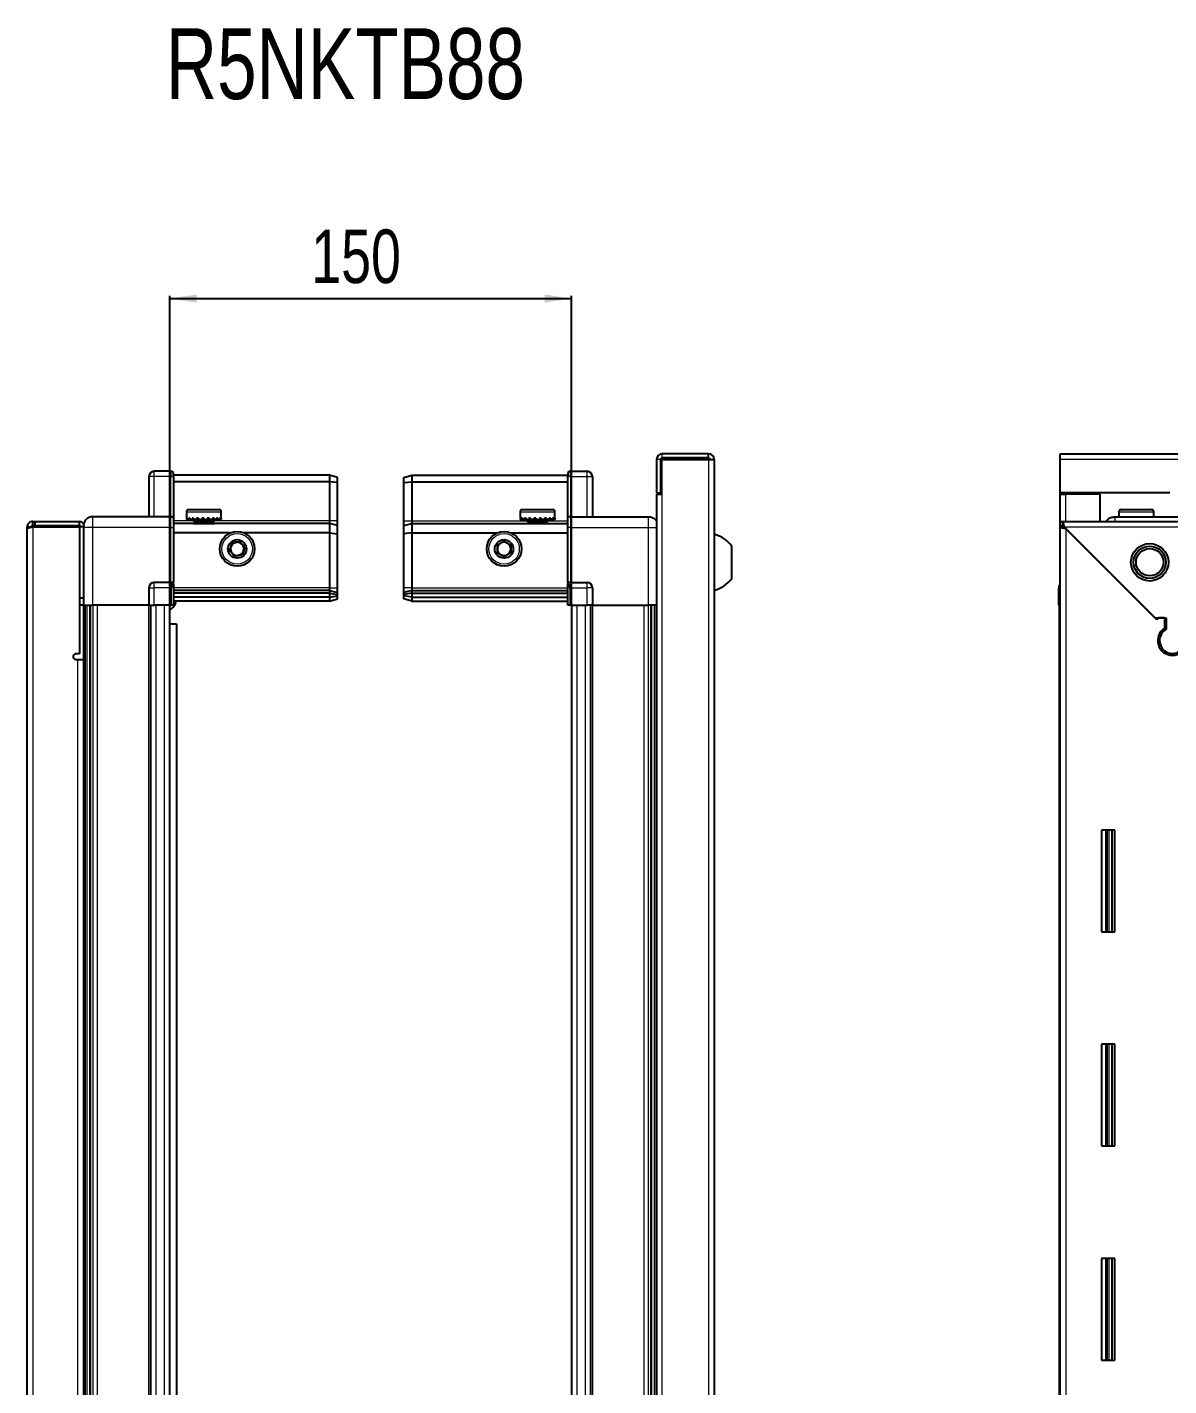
# Model space of a CAD drawing. Header units: millimetres. Extents: x 834 to 3118, y 640 to 2036.
# Drawn here: x 1857 to 2283, y 1528 to 2036 of the extents above; entities that cross this region are included whole.
import ezdxf

# ---------------------------------------------------------------- set-up
doc = ezdxf.new("R2010")
doc.units = ezdxf.units.MM
doc.layers.add('FORMAT', color=7, linetype='Continuous')
doc.styles.add('SLDTEXTSTYLE0', font='TXT', dxfattribs={"width": 0.75})
doc.dimstyles.new('SLDDIMSTYLE0', dxfattribs={"dimtxt": 20, "dimasz": 10, "dimexe": 0, "dimexo": 0.0625, "dimgap": 5, "dimtad": 2, "dimdec": 1, "dimrnd": 1e-09, "dimzin": 12, "dimdsep": 46, "dimtxsty": 'SLDTEXTSTYLE0', "dimsah": 1, "dimcen": 0.09, "dimadec": 0, "dimazin": 3, "dimtfac": 1, "dimtofl": 0, "dimtmove": 0, "dimatfit": 3, "dimfxl": 0, "dimfrac": 2, "dimtolj": 1, "dimtzin": 12, "dimarcsym": 0})

# ---------------------------------------------------------------- blocks, each defined once
blk = doc.blocks.new('_D_4')
at = {"layer": 'FORMAT'}
for p, q in [((1910.07, 1819.77), (1910.07, 1935.26)), ((1910.07, 1934.26), (2060.07, 1934.26)), ((2060.07, 1819.77), (2060.07, 1935.26))]:
    blk.add_line(p, q, dxfattribs=at)
for points in [[(1910.07, 1934.26), (1920.07, 1932.72), (1920.07, 1935.8)], [(2060.07, 1934.26), (2050.07, 1935.8), (2050.07, 1932.72)]]:
    blk.add_solid(points, dxfattribs=at)
at = {"layer": 'FORMAT', "insert": (1962.9, 1960.04), "char_height": 20, "attachment_point": 1, "style": 'SLDTEXTSTYLE0'}
blk.add_mtext('150', dxfattribs=at)

msp = doc.modelspace()

# ---------------------------------------------------------------- linework, layer by layer
at = {"color": 7, "linetype": 'Continuous', "lineweight": 25}
for p, q in [((2091.92, 1874.16), (2091.92, 1861.76)), ((2093.42, 1874.16), (2093.42, 1861.76)), ((2093.92, 1861.26), (2093.92, 1874.16)), ((2093.92, 1874.16), (2111.32, 1874.16)), ((2111.32, 1876.26), (2094.02, 1876.26)), ((2111.32, 1874.76), (2094.02, 1874.76)), ((2111.32, 1874.76), (2111.32, 1876.26)), ((2111.32, 1874.16), (2113.42, 1874.16)), ((2113.42, 1874.16), (2113.42, 1079.36)), ((2242.67, 1876.26), (3041.67, 1876.26)), ((2242.67, 1874.16), (2242.67, 1876.26)), ((2242.67, 1861.76), (2242.67, 1874.16)), ((1902.22, 1867.76), (1902.22, 1852.76)), ((1910.22, 1869.76), (1904.22, 1869.76)), ((1910.22, 1869.76), (1910.55, 1869.76)), ((1910.22, 1869.76), (1910.22, 1867.76)), ((1910.22, 1852.96), (1910.22, 1867.76)), ((1910.22, 1852.96), (1910.22, 1867.76)), ((1911.42, 1869.26), (1910.55, 1869.76)), ((1911.42, 1867.76), (1911.42, 1869.26)), ((1969.72, 1868.26), (1911.42, 1868.26)), ((1911.42, 1867.76), (1911.42, 1852.96)), ((1969.72, 1868.26), (1969.72, 1865.76)), ((1972.72, 1867.45), (1969.72, 1868.26)), ((1972.72, 1865.6), (1972.72, 1867.45)), ((1997.42, 1867.45), (2000.42, 1868.26)), ((1997.42, 1865.6), (1997.42, 1867.45)), ((2000.42, 1868.26), (2000.42, 1865.76)), ((2000.42, 1868.26), (2058.72, 1868.26)), ((2059.59, 1869.76), (2058.72, 1869.26)), ((2059.59, 1869.76), (2058.72, 1869.26)), ((2058.72, 1869.26), (2058.72, 1867.76)), ((2058.72, 1852.96), (2058.72, 1867.76)), ((2059.92, 1869.76), (2059.59, 1869.76)), ((2059.92, 1869.76), (2059.59, 1869.76)), ((2059.92, 1867.76), (2059.92, 1869.76)), ((2059.92, 1869.76), (2059.92, 1869.76)), ((2059.92, 1869.76), (2065.92, 1869.76)), ((2059.92, 1867.76), (2059.92, 1852.96)), ((2067.92, 1867.76), (2067.92, 1852.76)), ((1969.72, 1865.76), (1911.42, 1865.76)), ((1969.72, 1865.76), (1969.72, 1851.26)), ((1972.72, 1865.6), (1969.72, 1865.76)), ((1972.72, 1851.26), (1972.72, 1865.6)), ((1997.42, 1865.6), (2000.42, 1865.76)), ((1997.42, 1851.26), (1997.42, 1865.6)), ((2000.42, 1865.76), (2000.42, 1851.26)), ((2000.42, 1865.76), (2058.72, 1865.76)), ((2091.82, 1861.26), (2091.82, 1092.26)), ((2091.82, 1861.26), (2093.92, 1861.26)), ((2091.92, 1861.76), (2093.42, 1861.76)), ((2283.67, 1861.76), (2242.67, 1861.76)), ((2242.67, 1861.26), (2242.67, 1861.76)), ((2242.67, 1861.26), (2244.77, 1861.26)), ((2242.67, 1851.01), (2242.67, 1861.26)), ((2244.17, 1861.26), (2244.17, 1861.76)), ((2257.67, 1861.26), (2244.77, 1861.26)), ((2257.67, 1851.01), (2257.67, 1861.26)), ((1910.22, 1852.76), (1881.22, 1852.76)), ((1910.22, 1852.76), (1910.22, 1852.96)), ((1910.22, 1852.76), (1911.42, 1852.76)), ((1910.22, 1848.76), (1910.22, 1852.76)), ((1911.42, 1852.96), (1911.42, 1852.76)), ((1911.42, 1852.76), (1911.42, 1848.76)), ((1916.22, 1854.66), (1916.22, 1852.26)), ((1916.22, 1852.26), (1916.22, 1851.76)), ((1916.54, 1852.26), (1916.35, 1852.26)), ((1916.35, 1852.26), (1916.35, 1851.76)), ((1916.54, 1852.26), (1916.54, 1851.76)), ((1917.02, 1855.46), (1924.19, 1855.46)), ((1917.47, 1852.26), (1917.07, 1852.26)), ((1917.07, 1852.26), (1917.07, 1851.76)), ((1917.47, 1852.26), (1917.47, 1851.76)), ((1918.92, 1852.26), (1918.34, 1852.26)), ((1918.34, 1852.26), (1918.34, 1851.76)), ((1918.92, 1852.26), (1918.92, 1851.76)), ((1920.73, 1852.26), (1920.04, 1852.26)), ((1920.04, 1852.26), (1920.04, 1851.76)), ((1920.73, 1852.26), (1920.73, 1851.76)), ((1922.74, 1852.26), (1922, 1852.26)), ((1922, 1852.26), (1922, 1851.76)), ((1922.23, 1852.26), (1922.23, 1851.76)), ((1922.73, 1852.26), (1922.73, 1851.76)), ((1922.74, 1852.26), (1922.74, 1851.76)), ((1924.75, 1852.26), (1924.03, 1852.26)), ((1924.03, 1852.26), (1924.03, 1851.76)), ((1924.09, 1852.26), (1924.09, 1851.76)), ((1924.19, 1855.46), (1928.42, 1855.46)), ((1924.75, 1852.26), (1924.75, 1851.76)), ((1926.56, 1852.26), (1925.94, 1852.26)), ((1925.94, 1852.26), (1925.94, 1851.76)), ((1926.56, 1852.26), (1926.56, 1851.76)), ((1927.99, 1852.26), (1927.52, 1852.26)), ((1927.52, 1852.26), (1927.52, 1851.76)), ((1927.99, 1852.26), (1927.99, 1851.76)), ((1928.91, 1852.26), (1928.64, 1852.26)), ((1928.64, 1852.26), (1928.64, 1851.76)), ((1928.91, 1852.26), (1928.91, 1851.76)), ((1929.22, 1852.26), (1929.18, 1852.26)), ((1929.18, 1852.26), (1929.18, 1851.76)), ((1929.22, 1852.26), (1929.22, 1854.66)), ((1929.22, 1852.26), (1929.22, 1851.76)), ((2040.92, 1854.66), (2040.92, 1851.76)), ((2041.08, 1852.26), (2040.96, 1852.26)), ((2040.96, 1852.26), (2040.96, 1851.76)), ((2041.08, 1852.26), (2041.08, 1851.76)), ((2041.83, 1852.26), (2041.49, 1852.26)), ((2041.49, 1852.26), (2041.49, 1851.76)), ((2041.72, 1855.46), (2053.12, 1855.46)), ((2041.83, 1852.26), (2041.83, 1851.76)), ((2043.12, 1852.26), (2042.6, 1852.26)), ((2042.6, 1852.26), (2042.6, 1851.76)), ((2043.12, 1852.26), (2043.12, 1851.76)), ((2044.84, 1852.26), (2044.18, 1852.26)), ((2044.18, 1852.26), (2044.18, 1851.76)), ((2044.84, 1852.26), (2044.84, 1851.76)), ((2046.81, 1852.26), (2046.08, 1852.26)), ((2046.08, 1852.26), (2046.08, 1851.76)), ((2046.51, 1852.26), (2046.51, 1851.76)), ((2046.81, 1852.26), (2046.81, 1851.76)), ((2048.84, 1852.26), (2048.11, 1852.26)), ((2048.11, 1852.26), (2048.11, 1851.76)), ((2048.38, 1852.26), (2048.38, 1851.76)), ((2048.84, 1852.26), (2048.84, 1851.76)), ((2050.73, 1852.26), (2050.08, 1852.26)), ((2050.08, 1852.26), (2050.08, 1851.76)), ((2050.73, 1852.26), (2050.73, 1851.76)), ((2052.3, 1852.26), (2051.78, 1852.26)), ((2051.78, 1852.26), (2051.78, 1851.76)), ((2052.3, 1852.26), (2052.3, 1851.76)), ((2053.39, 1852.26), (2053.06, 1852.26)), ((2053.06, 1852.26), (2053.06, 1851.76)), ((2053.39, 1852.26), (2053.39, 1851.76)), ((2053.89, 1852.26), (2053.78, 1852.26)), ((2053.78, 1852.26), (2053.78, 1851.76)), ((2053.89, 1852.26), (2053.89, 1851.76)), ((2053.92, 1851.76), (2053.92, 1854.66)), ((2058.72, 1852.76), (2058.72, 1852.96)), ((2059.92, 1852.76), (2058.72, 1852.76)), ((2058.72, 1848.76), (2058.72, 1852.76)), ((2059.92, 1852.96), (2059.92, 1852.76)), ((2059.92, 1852.76), (2059.92, 1848.76)), ((2059.92, 1852.76), (2088.92, 1852.76)), ((2263.17, 1852.76), (2292.17, 1852.76)), ((2264.67, 1854.66), (2264.67, 1852.76)), ((2265.47, 1855.46), (2276.87, 1855.46)), ((2277.67, 1852.76), (2277.67, 1854.66)), ((1858.22, 1848.91), (1856.72, 1848.91)), ((1856.72, 1848.41), (1856.72, 1848.91)), ((1856.72, 1105.11), (1856.72, 1848.41)), ((1858.82, 1849.51), (1858.82, 1851.01)), ((1858.82, 1851.01), (1859.72, 1851.01)), ((1858.82, 1849.51), (1859.72, 1849.51)), ((1858.82, 1849.01), (1876.22, 1849.01)), ((1859.72, 1849.51), (1859.72, 1851.01)), ((1859.72, 1851.01), (1876.22, 1851.01)), ((1859.72, 1849.51), (1876.22, 1849.51)), ((1876.22, 1849.51), (1876.22, 1851.01)), ((1877.72, 1849.01), (1876.22, 1849.01)), ((1876.22, 1849.01), (1876.22, 1801.51)), ((1877.72, 1848.76), (1877.72, 1819.76)), ((1910.22, 1828.46), (1910.22, 1848.76)), ((1969.72, 1850.26), (1911.42, 1850.26)), ((1911.42, 1848.76), (1911.42, 1828.46)), ((1916.22, 1851.76), (1916.35, 1851.76)), ((1916.35, 1851.76), (1916.54, 1851.76)), ((1916.54, 1851.76), (1917.07, 1851.76)), ((1917.07, 1851.76), (1917.47, 1851.76)), ((1917.47, 1851.76), (1918.34, 1851.76)), ((1918.32, 1851.76), (1918.32, 1851.66)), ((1918.32, 1851.66), (1927.12, 1851.66)), ((1918.34, 1851.76), (1918.92, 1851.76)), ((1918.72, 1851.26), (1919.41, 1850.77)), ((1918.72, 1851.26), (1923.75, 1851.26)), ((1919.41, 1850.77), (1918.72, 1850.29)), ((1918.72, 1850.29), (1918.72, 1850.26)), ((1918.72, 1850.29), (1923.75, 1850.29)), ((1918.92, 1851.76), (1920.04, 1851.76)), ((1919.41, 1850.77), (1923.57, 1850.77)), ((1920.04, 1851.76), (1920.73, 1851.76)), ((1920.73, 1851.76), (1922, 1851.76)), ((1922, 1851.76), (1922.23, 1851.76)), ((1922.73, 1851.76), (1922.74, 1851.76)), ((1922.74, 1851.76), (1924.03, 1851.76)), ((1923.57, 1850.77), (1926.03, 1850.77)), ((1923.75, 1851.26), (1926.72, 1851.26)), ((1923.75, 1850.29), (1926.72, 1850.29)), ((1924.09, 1851.76), (1924.75, 1851.76)), ((1924.75, 1851.76), (1925.94, 1851.76)), ((1925.94, 1851.76), (1926.56, 1851.76)), ((1926.03, 1850.77), (1926.72, 1851.26)), ((1926.72, 1850.29), (1926.03, 1850.77)), ((1926.56, 1851.76), (1927.52, 1851.76)), ((1926.72, 1850.26), (1926.72, 1850.29)), ((1927.12, 1851.66), (1927.12, 1851.76)), ((1927.52, 1851.76), (1927.99, 1851.76)), ((1927.99, 1851.76), (1928.64, 1851.76)), ((1928.64, 1851.76), (1928.91, 1851.76)), ((1928.91, 1851.76), (1929.18, 1851.76)), ((1929.18, 1851.76), (1929.22, 1851.76)), ((1969.72, 1851.26), (1969.72, 1850.26)), ((1969.72, 1850.26), (1969.72, 1846.76)), ((1972.72, 1849.45), (1969.72, 1850.26)), ((1972.72, 1849.45), (1972.72, 1851.26)), ((1972.72, 1846.42), (1972.72, 1849.45)), ((1997.42, 1849.45), (1997.42, 1851.26)), ((1997.42, 1849.45), (2000.42, 1850.26)), ((1997.42, 1846.42), (1997.42, 1849.45)), ((2000.42, 1851.26), (2000.42, 1850.26)), ((2000.42, 1850.26), (2000.42, 1846.76)), ((2000.42, 1850.26), (2058.72, 1850.26)), ((2040.92, 1851.76), (2040.96, 1851.76)), ((2040.96, 1851.76), (2041.08, 1851.76)), ((2041.08, 1851.76), (2041.49, 1851.76)), ((2041.49, 1851.76), (2041.83, 1851.76)), ((2041.83, 1851.76), (2042.6, 1851.76)), ((2042.6, 1851.76), (2043.12, 1851.76)), ((2043.02, 1851.76), (2043.02, 1851.66)), ((2043.02, 1851.66), (2051.82, 1851.66)), ((2043.12, 1851.76), (2044.18, 1851.76)), ((2043.42, 1851.26), (2044.11, 1850.77)), ((2043.42, 1851.26), (2051.42, 1851.26)), ((2044.11, 1850.77), (2043.42, 1850.29)), ((2043.42, 1850.29), (2043.42, 1850.26)), ((2043.42, 1850.29), (2051.42, 1850.29)), ((2044.11, 1850.77), (2050.73, 1850.77)), ((2044.18, 1851.76), (2044.84, 1851.76)), ((2044.84, 1851.76), (2046.08, 1851.76)), ((2046.08, 1851.76), (2046.51, 1851.76)), ((2046.81, 1851.76), (2048.11, 1851.76)), ((2048.38, 1851.76), (2048.84, 1851.76)), ((2048.84, 1851.76), (2050.08, 1851.76)), ((2050.08, 1851.76), (2050.73, 1851.76)), ((2050.73, 1851.76), (2051.78, 1851.76)), ((2050.73, 1850.77), (2051.42, 1851.26)), ((2051.42, 1850.29), (2050.73, 1850.77)), ((2051.42, 1850.26), (2051.42, 1850.29)), ((2051.78, 1851.76), (2052.3, 1851.76)), ((2051.82, 1851.66), (2051.82, 1851.76)), ((2052.3, 1851.76), (2053.06, 1851.76)), ((2053.06, 1851.76), (2053.39, 1851.76)), ((2053.39, 1851.76), (2053.78, 1851.76)), ((2053.78, 1851.76), (2053.89, 1851.76)), ((2053.89, 1851.76), (2053.92, 1851.76)), ((2058.72, 1828.46), (2058.72, 1848.76)), ((2059.92, 1848.76), (2059.92, 1828.46)), ((2242.67, 1849.51), (2242.67, 1851.01)), ((2242.67, 1851.01), (2243.67, 1851.01)), ((2242.67, 1849.01), (2242.67, 1849.51)), ((2242.67, 1849.51), (2243.67, 1849.51)), ((2242.67, 1104.51), (2242.67, 1849.01)), ((2244.17, 1849.01), (2242.67, 1849.01)), ((2243.67, 1849.51), (2243.67, 1851.01)), ((2243.67, 1851.01), (2307.17, 1851.01)), ((2244.27, 1848.91), (2278.17, 1815.01)), ((2278.87, 1814.31), (2244.77, 1848.41)), ((1932.72, 1846.76), (1911.42, 1846.76)), ((1969.72, 1846.76), (1937.72, 1846.76)), ((1969.72, 1846.76), (1969.72, 1826.26)), ((1969.72, 1846.76), (1972.72, 1846.42)), ((1972.72, 1826.26), (1972.72, 1846.42)), ((2000.42, 1846.76), (1997.42, 1846.42)), ((1997.42, 1826.26), (1997.42, 1846.42)), ((2000.42, 1846.76), (2000.42, 1826.26)), ((2000.42, 1846.76), (2032.42, 1846.76)), ((2037.42, 1846.76), (2058.72, 1846.76)), ((2120.02, 1829.76), (2120.02, 1841.76)), ((1910.22, 1828.26), (1904.22, 1828.26)), ((1910.22, 1828.26), (1910.22, 1828.46)), ((1910.22, 1828.26), (1910.22, 1826.26)), ((1910.22, 1828.26), (1911.42, 1828.26)), ((1911.42, 1828.46), (1911.42, 1828.26)), ((1911.42, 1827.58), (1911.42, 1828.26)), ((1911.42, 1827.58), (1911.42, 1819.76)), ((2058.72, 1828.26), (2058.72, 1828.46)), ((2059.92, 1828.26), (2058.72, 1828.26)), ((2058.72, 1828.26), (2058.72, 1827.58)), ((2058.72, 1819.76), (2058.72, 1827.58)), ((2059.92, 1828.46), (2059.92, 1828.26)), ((2059.92, 1826.26), (2059.92, 1828.26)), ((2059.92, 1826.26), (2059.92, 1828.26)), ((2059.92, 1828.26), (2065.92, 1828.26)), ((1876.22, 1822.51), (1877.72, 1822.51)), ((1902.22, 1826.26), (1902.22, 1819.76)), ((1910.22, 1819.76), (1910.22, 1826.26)), ((1910.22, 1819.76), (1910.22, 1826.26)), ((1910.55, 1819.76), (1910.55, 1826.26)), ((1969.72, 1825.26), (1911.42, 1825.26)), ((1969.72, 1824.26), (1911.42, 1824.26)), ((1969.72, 1822.76), (1911.42, 1822.76)), ((1969.72, 1826.26), (1969.72, 1825.26)), ((1969.72, 1825.26), (1969.72, 1824.26)), ((1969.72, 1825.26), (1972.72, 1824.45)), ((1969.72, 1824.26), (1969.72, 1822.76)), ((1969.72, 1824.26), (1972.72, 1823.71)), ((1969.72, 1822.76), (1972.72, 1823.21)), ((1969.72, 1822.76), (1969.72, 1821.26)), ((1969.72, 1821.26), (1972.72, 1822.06)), ((1972.72, 1824.45), (1972.72, 1826.26)), ((1972.72, 1823.71), (1972.72, 1824.45)), ((1972.72, 1823.21), (1972.72, 1823.71)), ((1972.72, 1822.06), (1972.72, 1823.21)), ((1997.42, 1824.45), (1997.42, 1826.26)), ((2000.42, 1825.26), (1997.42, 1824.45)), ((1997.42, 1823.71), (1997.42, 1824.45)), ((2000.42, 1824.26), (1997.42, 1823.71)), ((1997.42, 1823.21), (1997.42, 1823.71)), ((1997.42, 1822.06), (1997.42, 1823.21)), ((2000.42, 1822.76), (1997.42, 1823.21)), ((2000.42, 1821.26), (1997.42, 1822.06)), ((2000.42, 1826.26), (2000.42, 1825.26)), ((2000.42, 1825.26), (2000.42, 1824.26)), ((2000.42, 1825.26), (2058.72, 1825.26)), ((2000.42, 1824.26), (2058.72, 1824.26)), ((2000.42, 1824.26), (2000.42, 1822.76)), ((2000.42, 1822.76), (2000.42, 1821.26)), ((2000.42, 1822.76), (2058.72, 1822.76)), ((2059.59, 1826.26), (2059.59, 1819.76)), ((2059.92, 1826.26), (2059.92, 1819.76)), ((2067.92, 1826.26), (2067.92, 1819.76)), ((2242.17, 1826.26), (2242.17, 1819.76)), ((2242.17, 1819.76), (2242.17, 1826.26)), ((1877.72, 1819.76), (1876.22, 1819.76)), ((1878.37, 1133.76), (1878.37, 1819.76)), ((1880.16, 1819.76), (1880.16, 1133.76)), ((1880.2, 1819.76), (1880.2, 1133.76)), ((1902.22, 1819.76), (1881.22, 1819.76)), ((1902.22, 1819.76), (1904.22, 1819.76)), ((1902.87, 1133.76), (1902.87, 1819.76)), ((1910.22, 1819.76), (1904.22, 1819.76)), ((1910.07, 1133.76), (1910.07, 1819.76)), ((1910.22, 1819.76), (1910.55, 1819.76)), ((1910.22, 1819.76), (1910.22, 1819.76)), ((1911.42, 1819.76), (1910.55, 1819.76)), ((1910.55, 1819.76), (1910.55, 1819.76)), ((1969.72, 1821.26), (1911.42, 1821.26)), ((2000.42, 1821.26), (2058.72, 1821.26)), ((2059.59, 1819.76), (2058.72, 1819.76)), ((2059.92, 1819.76), (2059.59, 1819.76)), ((2059.92, 1819.76), (2065.92, 1819.76)), ((2060.07, 1819.76), (2060.07, 1133.76)), ((2067.92, 1819.76), (2065.92, 1819.76)), ((2067.27, 1819.76), (2067.27, 1133.76)), ((2067.92, 1819.76), (2088.92, 1819.76)), ((2089.94, 1133.76), (2089.94, 1819.76)), ((2089.98, 1133.76), (2089.98, 1819.76)), ((2091.77, 1819.76), (2091.77, 1133.76)), ((2242.17, 1819.76), (2242.17, 1819.76)), ((2242.67, 1819.76), (2242.17, 1819.76)), ((2242.32, 1819.76), (2242.32, 1133.76)), ((1910.07, 1812.76), (1912.57, 1812.76)), ((1912.57, 1812.76), (1912.57, 1139.26)), ((2278.17, 1815.01), (2282.37, 1815.01)), ((2279.57, 1815.01), (2278.87, 1814.31)), ((2281.67, 1815.01), (2279.57, 1815.01)), ((2281.67, 1815.01), (2281.67, 1811.12)), ((2282.37, 1815.01), (2282.37, 1810.72)), ((1876.22, 1801.51), (1874.87, 1801.51)), ((2282.67, 1802.14), (2282.67, 1801.38)), ((1874.87, 1799.51), (1875.62, 1799.51)), ((1875.62, 1799.51), (1877.72, 1799.51)), ((1877.72, 1799.51), (1877.72, 1154.01)), ((2263.17, 1735.76), (2258.17, 1735.76)), ((2258.17, 1735.76), (2258.17, 1697.76)), ((2260.32, 1697.76), (2260.32, 1735.76)), ((2262.11, 1697.76), (2262.11, 1735.76)), ((2262.15, 1697.76), (2262.15, 1735.76)), ((2263.17, 1697.76), (2263.17, 1735.76)), ((2258.17, 1697.76), (2263.17, 1697.76)), ((2263.17, 1655.76), (2258.17, 1655.76)), ((2258.17, 1655.76), (2258.17, 1617.76)), ((2260.32, 1617.76), (2260.32, 1655.76)), ((2262.11, 1617.76), (2262.11, 1655.76)), ((2262.15, 1617.76), (2262.15, 1655.76)), ((2263.17, 1617.76), (2263.17, 1655.76)), ((2258.17, 1617.76), (2263.17, 1617.76)), ((2263.17, 1575.76), (2258.17, 1575.76)), ((2258.17, 1575.76), (2258.17, 1537.76)), ((2260.32, 1537.76), (2260.32, 1575.76)), ((2262.11, 1537.76), (2262.11, 1575.76)), ((2262.15, 1537.76), (2262.15, 1575.76)), ((2263.17, 1537.76), (2263.17, 1575.76)), ((2258.17, 1537.76), (2263.17, 1537.76))]:
    msp.add_line(p, q, dxfattribs=at)
at = {"color": 8, "linetype": 'Continuous', "lineweight": 18}
for p, q in [((2093.42, 1874.16), (2091.92, 1874.16)), ((2094.02, 1874.76), (2094.02, 1876.26)), ((2111.32, 1874.16), (2111.32, 1079.36)), ((3041.67, 1874.16), (2242.67, 1874.16)), ((1904.22, 1867.76), (1902.22, 1867.76)), ((1904.22, 1867.76), (1904.22, 1869.76)), ((1904.22, 1852.76), (1904.22, 1867.76)), ((1910.22, 1867.76), (1904.22, 1867.76)), ((1910.22, 1867.76), (1911.42, 1867.76)), ((2059.92, 1867.76), (2058.72, 1867.76)), ((2059.92, 1867.76), (2065.92, 1867.76)), ((2065.92, 1867.76), (2065.92, 1869.76)), ((2065.92, 1852.76), (2065.92, 1867.76)), ((2065.92, 1867.76), (2067.92, 1867.76)), ((2093.92, 1861.26), (2093.92, 1092.26)), ((2244.77, 1861.26), (2244.77, 1861.76)), ((2244.77, 1851.01), (2244.77, 1861.26)), ((1910.22, 1852.96), (1911.42, 1852.96)), ((1916.22, 1854.66), (1924.39, 1854.66)), ((1924.39, 1854.66), (1929.22, 1854.66)), ((2040.92, 1854.66), (2053.92, 1854.66)), ((2058.72, 1852.96), (2059.92, 1852.96)), ((2264.67, 1854.66), (2277.67, 1854.66)), ((1858.82, 1849.01), (1858.82, 1104.51)), ((1881.22, 1819.76), (1881.22, 1848.76)), ((1910.22, 1848.76), (1881.22, 1848.76)), ((1910.22, 1848.76), (1911.42, 1848.76)), ((1918.72, 1851.26), (1911.42, 1851.26)), ((1969.72, 1851.26), (1926.72, 1851.26)), ((1972.72, 1851.26), (1969.72, 1851.26)), ((1997.42, 1851.26), (2000.42, 1851.26)), ((2000.42, 1851.26), (2043.42, 1851.26)), ((2051.42, 1851.26), (2058.72, 1851.26)), ((2059.92, 1848.76), (2058.72, 1848.76)), ((2059.92, 1848.76), (2088.92, 1848.76)), ((2088.92, 1819.76), (2088.92, 1848.76)), ((2307.17, 1848.91), (2244.27, 1848.91)), ((2244.77, 1848.41), (2244.77, 1105.11)), ((1904.22, 1826.26), (1904.22, 1828.26)), ((1910.22, 1828.46), (1911.42, 1828.46)), ((2058.72, 1828.46), (2059.92, 1828.46)), ((2065.92, 1826.26), (2065.92, 1828.26)), ((1902.22, 1826.26), (1904.22, 1826.26)), ((1904.22, 1819.76), (1904.22, 1826.26)), ((1910.22, 1826.26), (1904.22, 1826.26)), ((1910.22, 1826.26), (1910.55, 1826.26)), ((1969.72, 1826.26), (1911.42, 1826.26)), ((1969.72, 1826.26), (1972.72, 1826.26)), ((2000.42, 1826.26), (1997.42, 1826.26)), ((2000.42, 1826.26), (2058.72, 1826.26)), ((2059.92, 1826.26), (2059.59, 1826.26)), ((2059.92, 1826.26), (2065.92, 1826.26)), ((2065.92, 1819.76), (2065.92, 1826.26)), ((2067.92, 1826.26), (2065.92, 1826.26)), ((2242.67, 1826.26), (2242.17, 1826.26)), ((1877.72, 1799.51), (1877.72, 1819.76)), ((1878.96, 1819.76), (1878.96, 1133.76)), ((1881.4, 1133.76), (1881.4, 1819.76)), ((1882.82, 1819.76), (1882.82, 1133.76)), ((1902.22, 1133.76), (1902.22, 1819.76)), ((1904.87, 1133.76), (1904.87, 1819.76)), ((1908.07, 1133.76), (1908.07, 1819.76)), ((1910.22, 1819.76), (1910.55, 1819.76)), ((2062.07, 1819.76), (2062.07, 1133.76)), ((2065.27, 1819.76), (2065.27, 1133.76)), ((2067.92, 1819.76), (2067.92, 1133.76)), ((2087.32, 1133.76), (2087.32, 1819.76)), ((2088.74, 1819.76), (2088.74, 1133.76)), ((2091.18, 1133.76), (2091.18, 1819.76)), ((1875.62, 1154.01), (1875.62, 1799.51)), ((2259.67, 1735.76), (2259.67, 1697.76)), ((2260.91, 1735.76), (2260.91, 1697.76)), ((2259.67, 1655.76), (2259.67, 1617.76)), ((2260.91, 1655.76), (2260.91, 1617.76)), ((2259.67, 1575.76), (2259.67, 1537.76)), ((2260.91, 1575.76), (2260.91, 1537.76))]:
    msp.add_line(p, q, dxfattribs=at)
at = {"color": 7, "linetype": 'Continuous', "lineweight": 25}
for centre, radius in [((1935.22, 1840.76), 6.5), ((2034.92, 1840.76), 6.5), ((1935.22, 1840.76), 3.46), ((2034.92, 1840.76), 3.46), ((2276.17, 1835.76), 7), ((2276.17, 1835.76), 6.02), ((2276.17, 1835.76), 5.1)]:
    msp.add_circle(centre, radius, dxfattribs=at)
at = {"color": 8, "linetype": 'Continuous', "lineweight": 18}
for centre in [(1935.22, 1840.76), (2034.92, 1840.76)]:
    msp.add_circle(centre, 5.7, dxfattribs=at)
at = {"color": 7, "linetype": 'Continuous', "lineweight": 25}
for centre, radius, start, end in [((2094.02, 1874.16), 2.1, 90, 180), ((2094.02, 1874.16), 0.6, 90, 180), ((2111.32, 1874.16), 2.1, 0, 90), ((2111.32, 1874.16), 0.6, 0, 90), ((1904.22, 1867.76), 2, 90, 180), ((2065.92, 1867.76), 2, 0, 90), ((1917.02, 1854.66), 0.8, 90, 180), ((1928.42, 1854.66), 0.8, 0, 90), ((2041.72, 1854.66), 0.8, 90, 180), ((2053.12, 1854.66), 0.8, 0, 90), ((2265.47, 1854.66), 0.8, 90, 180), ((2276.87, 1854.66), 0.8, 0, 90), ((1858.72, 1848.51), 0.5, 90, 117.7907), ((1876.12, 1848.91), 0.6, 9.5941, 90), ((1876.12, 1848.91), 2.1, 32.2369, 87.2706), ((1918.32, 1851.26), 0.4, 0, 90), ((1927.12, 1851.26), 0.4, 90, 180), ((2043.02, 1851.26), 0.4, 0, 90), ((2051.82, 1851.26), 0.4, 90, 180), ((1935.22, 1840.76), 2.5, 101.0066, 161.0066), ((1935.22, 1840.76), 2.5, 41.0066, 101.0066), ((1935.22, 1840.76), 2.5, 341.0066, 41.0066), ((2034.92, 1840.76), 2.5, 120.741, 180.741), ((2034.92, 1840.76), 2.5, 60.741, 120.741), ((2034.92, 1840.76), 2.5, 0.741, 60.741), ((2110.4, 1834.73), 11.91, 36.1266, 75.2996), ((1935.22, 1840.76), 2.5, 161.0066, 221.0066), ((1935.22, 1840.76), 2.5, 221.0066, 281.0066), ((1935.22, 1840.76), 2.5, 281.0066, 341.0066), ((2034.92, 1840.76), 2.5, 180.741, 240.741), ((2034.92, 1840.76), 2.5, 240.741, 300.741), ((2034.92, 1840.76), 2.5, 300.741, 0.741), ((1904.22, 1826.26), 2, 90, 180), ((2065.92, 1826.26), 2, 0, 90), ((2110.4, 1836.78), 11.91, 284.7004, 323.8734), ((2244.17, 1826.26), 2, 138.5904, 180), ((1907.57, 1822.41), 5, 300, 346.7029), ((2284.67, 1806.51), 5.5, 123.0557, 56.9443), ((2284.67, 1806.51), 4.8, 118.631, 61.369), ((1874.87, 1800.51), 1, 90, 270)]:
    msp.add_arc(centre, radius, start, end, dxfattribs=at)
for centre, start_param, end_param in [((1914.02, 1826.26), 2.418858, 3.141593), ((2056.12, 1826.26), 0, 0.722734)]:
    msp.add_ellipse(centre, major_axis=(3.46, 0), ratio=0.57735, start_param=start_param, end_param=end_param, dxfattribs=at)
for points, knots in [([(1881.22, 1852.76), (1880.78, 1852.71), (1880.1, 1852.64), (1879.29, 1852.2), (1878.73, 1851.75), (1878.27, 1851.19), (1877.84, 1850.37), (1877.77, 1849.7), (1877.72, 1849.26)], [0, 0, 0, 0, 0.239457, 0.368361, 0.5, 0.631639, 0.760543, 1, 1, 1, 1]), ([(2088.92, 1852.76), (2089.36, 1852.71), (2090.04, 1852.64), (2090.85, 1852.2), (2091.41, 1851.76), (2091.68, 1851.39), (2091.82, 1851.21)], [0, 0, 0, 0, 0.3842982, 0.5911726, 0.8024372, 1, 1, 1, 1]), ([(2259.96, 1851.01), (2260.08, 1851.21), (2260.46, 1851.86), (2261.62, 1852.57), (2262.65, 1852.69), (2263.17, 1852.76)], [0, 0, 0, 0, 0.1822499, 0.5911249, 1, 1, 1, 1]), ([(1858.82, 1851.01), (1858.57, 1850.98), (1858.07, 1850.93), (1857.43, 1850.54), (1856.97, 1849.98), (1856.75, 1849.4), (1856.73, 1849.03), (1856.72, 1848.91)], [0, 0, 0, 0, 0.2302553, 0.4485219, 0.6667858, 0.8850496, 1, 1, 1, 1]), ([(1856.72, 1848.41), (1856.75, 1848.45), (1856.8, 1848.54), (1857.19, 1848.68), (1857.75, 1848.81), (1858.33, 1848.92), (1858.69, 1848.98), (1858.82, 1849.01)], [0, 0, 0, 0, 0.230255, 0.448522, 0.666786, 0.88505, 1, 1, 1, 1]), ([(1877.72, 1849.26), (1877.72, 1849.25), (1877.72, 1849.24), (1877.72, 1849.12), (1877.72, 1848.95), (1877.72, 1848.82), (1877.72, 1848.76)], [0, 0, 0, 0, 0.249394, 0.500333, 0.750167, 1, 1, 1, 1]), ([(2242.67, 1849.01), (2242.7, 1848.96), (2242.75, 1848.87), (2243.14, 1848.74), (2243.7, 1848.61), (2244.28, 1848.5), (2244.64, 1848.43), (2244.77, 1848.41)], [0, 0, 0, 0, 0.230255, 0.448522, 0.666786, 0.88505, 1, 1, 1, 1]), ([(2244.27, 1848.91), (2244.22, 1849.16), (2244.13, 1849.65), (2244, 1850.3), (2243.87, 1850.76), (2243.76, 1850.98), (2243.69, 1851), (2243.67, 1851.01)], [0, 0, 0, 0, 0.2302553, 0.4485219, 0.6667858, 0.8850496, 1, 1, 1, 1]), ([(1932.39, 1840.21), (1932.55, 1840.69), (1932.87, 1841.61), (1933.18, 1842.51), (1933.33, 1842.94)], [0, 0, 0, 0, 0.534686, 1, 1, 1, 1]), ([(1933.33, 1842.94), (1933.83, 1843.03), (1934.78, 1843.22), (1935.72, 1843.4), (1936.16, 1843.49)], [0, 0, 0, 0, 0.534686, 1, 1, 1, 1]), ([(1936.16, 1843.49), (1936.24, 1843.39), (1936.63, 1842.94), (1937.29, 1842.19), (1937.83, 1841.57), (1938.05, 1841.31)], [0, 0, 0, 0, 0.133125, 0.637099, 1, 1, 1, 1]), ([(2032.4, 1842.17), (2032.84, 1842.43), (2033.67, 1842.92), (2034.5, 1843.42), (2034.88, 1843.64)], [0, 0, 0, 0, 0.534686, 1, 1, 1, 1]), ([(2032.44, 1839.28), (2032.44, 1839.41), (2032.43, 1840), (2032.42, 1841), (2032.41, 1841.82), (2032.4, 1842.17)], [0, 0, 0, 0, 0.133125, 0.637099, 1, 1, 1, 1]), ([(2034.88, 1843.64), (2035.33, 1843.39), (2036.17, 1842.92), (2037.01, 1842.45), (2037.4, 1842.23)], [0, 0, 0, 0, 0.534686, 1, 1, 1, 1]), ([(2037.4, 1842.23), (2037.4, 1841.89), (2037.42, 1841.06), (2037.43, 1840.07), (2037.44, 1839.47), (2037.44, 1839.35)], [0, 0, 0, 0, 0.362901, 0.866875, 1, 1, 1, 1]), ([(1934.28, 1838.03), (1934.05, 1838.29), (1933.51, 1838.91), (1932.86, 1839.66), (1932.47, 1840.11), (1932.39, 1840.21)], [0, 0, 0, 0, 0.362901, 0.866875, 1, 1, 1, 1]), ([(1937.11, 1838.58), (1936.61, 1838.48), (1935.66, 1838.3), (1934.72, 1838.11), (1934.28, 1838.03)], [0, 0, 0, 0, 0.534686, 1, 1, 1, 1]), ([(1938.05, 1841.31), (1937.89, 1840.82), (1937.57, 1839.91), (1937.26, 1839), (1937.11, 1838.58)], [0, 0, 0, 0, 0.534686, 1, 1, 1, 1]), ([(2034.96, 1837.87), (2034.51, 1838.12), (2033.67, 1838.59), (2032.83, 1839.06), (2032.44, 1839.28)], [0, 0, 0, 0, 0.534686, 1, 1, 1, 1]), ([(2037.44, 1839.35), (2036.99, 1839.08), (2036.17, 1838.59), (2035.34, 1838.1), (2034.96, 1837.87)], [0, 0, 0, 0, 0.534686, 1, 1, 1, 1]), ([(1877.72, 1819.76), (1877.76, 1819.76), (1877.84, 1819.76), (1878.44, 1819.76), (1879.33, 1819.76), (1880.31, 1819.76), (1880.96, 1819.76), (1881.22, 1819.76)], [0, 0, 0, 0, 0.214694, 0.429388, 0.644082, 0.858775, 1, 1, 1, 1]), ([(2091.77, 1819.76), (2091.73, 1819.76), (2091.51, 1819.76), (2090.79, 1819.76), (2089.83, 1819.76), (2089.18, 1819.76), (2088.92, 1819.76)], [0, 0, 0, 0, 0.071707, 0.420979, 0.770251, 1, 1, 1, 1])]:
    msp.add_open_spline(points, degree=3, knots=knots, dxfattribs=at)
at = {"color": 8, "linetype": 'Continuous', "lineweight": 18}
for points in [[(1881.22, 1848.76), (1881.22, 1849.28), (1881.22, 1850.33), (1881.22, 1851.65), (1881.22, 1852.58), (1881.22, 1852.7), (1881.22, 1852.76)], [(2088.92, 1848.76), (2088.92, 1849.28), (2088.92, 1850.33), (2088.92, 1851.65), (2088.92, 1852.58), (2088.92, 1852.7), (2088.92, 1852.76)]]:
    msp.add_open_spline(points, degree=3, dxfattribs=at)
for points, knots in [([(2263.17, 1852.76), (2263.17, 1852.71), (2263.17, 1852.64), (2263.17, 1852.2), (2263.17, 1851.75), (2263.17, 1851.33), (2263.17, 1851.06), (2263.17, 1851.01)], [0, 0, 0, 0, 0.359753, 0.553414, 0.751185, 0.948956, 1, 1, 1, 1]), ([(1881.22, 1848.76), (1880.78, 1848.76), (1880.1, 1848.76), (1879.29, 1848.76), (1878.73, 1848.76), (1878.27, 1848.76), (1877.84, 1848.76), (1877.77, 1848.76), (1877.72, 1848.76)], [0, 0, 0, 0, 0.2394568, 0.3683607, 0.5, 0.6316393, 0.7605432, 1, 1, 1, 1]), ([(2088.92, 1848.76), (2089.36, 1848.76), (2090.04, 1848.76), (2090.85, 1848.76), (2091.41, 1848.76), (2091.68, 1848.76), (2091.82, 1848.76)], [0, 0, 0, 0, 0.384298, 0.591173, 0.802437, 1, 1, 1, 1])]:
    msp.add_open_spline(points, degree=3, knots=knots, dxfattribs=at)
at = {"color": 7, "linetype": 'Continuous', "lineweight": 25}
for points in [[(1858.82, 1849.51), (1858.74, 1849.5), (1858.58, 1849.48), (1858.39, 1849.34), (1858.25, 1849.14), (1858.23, 1848.99), (1858.22, 1848.91)], [(2244.27, 1848.91), (2244.22, 1848.99), (2244.12, 1849.14), (2243.97, 1849.34), (2243.82, 1849.48), (2243.72, 1849.5), (2243.67, 1849.51)], [(2244.17, 1849.01), (2244.18, 1848.96), (2244.2, 1848.86), (2244.34, 1848.71), (2244.53, 1848.56), (2244.69, 1848.46), (2244.77, 1848.41)]]:
    msp.add_open_spline(points, degree=3, dxfattribs=at)

# ---------------------------------------------------------------- texts
at = {"layer": 'FORMAT', "insert": (1908.53, 2035.23), "char_height": 26.458, "attachment_point": 1, "style": 'SLDTEXTSTYLE0'}
msp.add_mtext('R5NKTB88', dxfattribs=at)

# ---------------------------------------------------------------- dimensions: what is measured, and where the dimension line sits
at = {"layer": 'FORMAT'}
dim = msp.add_linear_dim(base=(2060.07, 1934.26), p1=(1910.07, 1819.76), p2=(2060.07, 1819.76), angle=0, dimstyle='SLDDIMSTYLE0', dxfattribs=at)
dim.commit()
dim.dimension.update_dxf_attribs({"geometry": '_D_4', "text_midpoint": (1985.07, 1934.26), "dimtype": 160})

doc.saveas('drawing.dxf')
